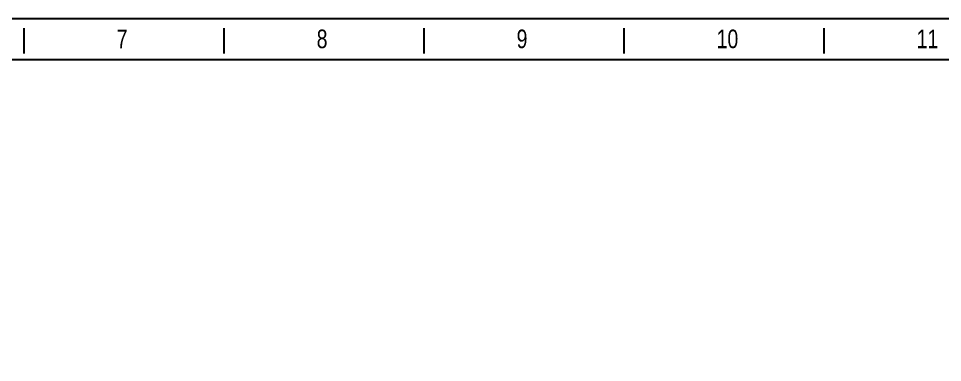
# Model space of a CAD drawing. Header units: millimetres. Extents: x 2185 to 26698, y 9658 to 17427.
# Drawn here: x 3888 to 5205, y 11521 to 12012 of the extents above; entities that cross this region are included whole.
import ezdxf

# ---------------------------------------------------------------- set-up
doc = ezdxf.new("R2010")
doc.units = ezdxf.units.MM
doc.styles.add('CKSTANDARD', font='arial.ttf')
doc.styles.add('Roamns', font='romans.shx')

# ---------------------------------------------------------------- blocks, each defined once
blk = doc.blocks.new('standard template')
for p, q in [((18933, 30728), (18933, 30325)), ((22104, 30728), (22104, 30325)), ((25276, 30728), (25276, 30325)), ((28448, 30728), (28448, 30325)), ((31619, 30728), (31619, 30325))]:
    blk.add_line(p, q)
blk.add_lwpolyline([(37963, 4700), (-97, 4700), (-97, 30879), (37963, 30879)], close=True)
at = {"color": 7}
blk.add_lwpolyline([(456, 6674), (456, 5964), (456, 5254), (456, 30226), (37409, 30226), (37409, 5254)], dxfattribs=at)
at = {"style": 'CKSTANDARD', "width": 0.75}
for s, height, p in [('7', 295, (20403, 30408)), ('8', 295, (23575, 30408)), ('9', 295, (26746, 30408)), ('10', 294.8, (29918, 30408)), ('11', 294.8, (33090, 30408))]:
    blk.add_text(s, height=height, dxfattribs=at).set_placement(p)
at = {"style": 'Roamns'}
for tag, p in [('PAGE_NAME', (27466, 7594)), ('PROJECT_NAME', (27466, 6884)), ('DRAWN_NAME', (27466, 6174)), ('VERSION', (34241, 6174)), ('SELECT_DATA', (27466, 5464)), ('PAGE_NUMBER', (34241, 5464))]:
    blk.add_attdef(tag, p, '', height=285, dxfattribs=at)

msp = doc.modelspace()

# ---------------------------------------------------------------- block references
at = {"transparency": 33554595, "xscale": 0.08990503216734323, "yscale": 0.08990503216734323, "zscale": 0.08990503216734323}
msp.add_blockref('standard template', (2193.411, 9235.511), dxfattribs=at)

doc.saveas('drawing.dxf')
